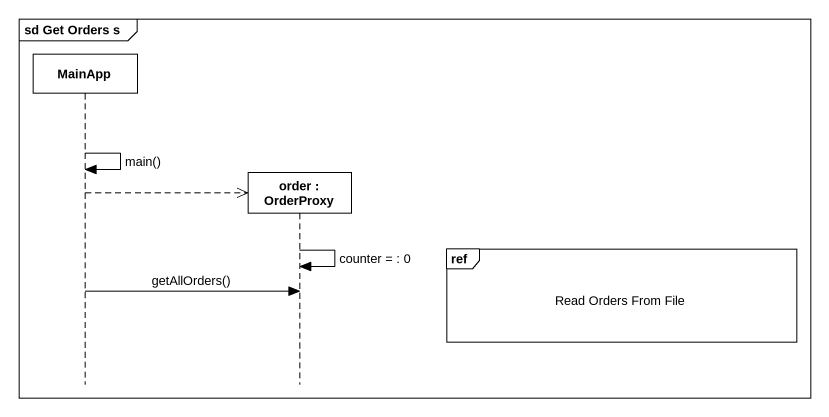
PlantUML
@startuml
mainframe sd Get Orders s
hide footbox
participant MainApp
participant "order : OrderProxy" as order

MainApp -> MainApp : main()
MainApp -->> order **
ref over order : Read Orders From File
order -> order : counter = : 0
MainApp -> order : getAllOrders()
@enduml
